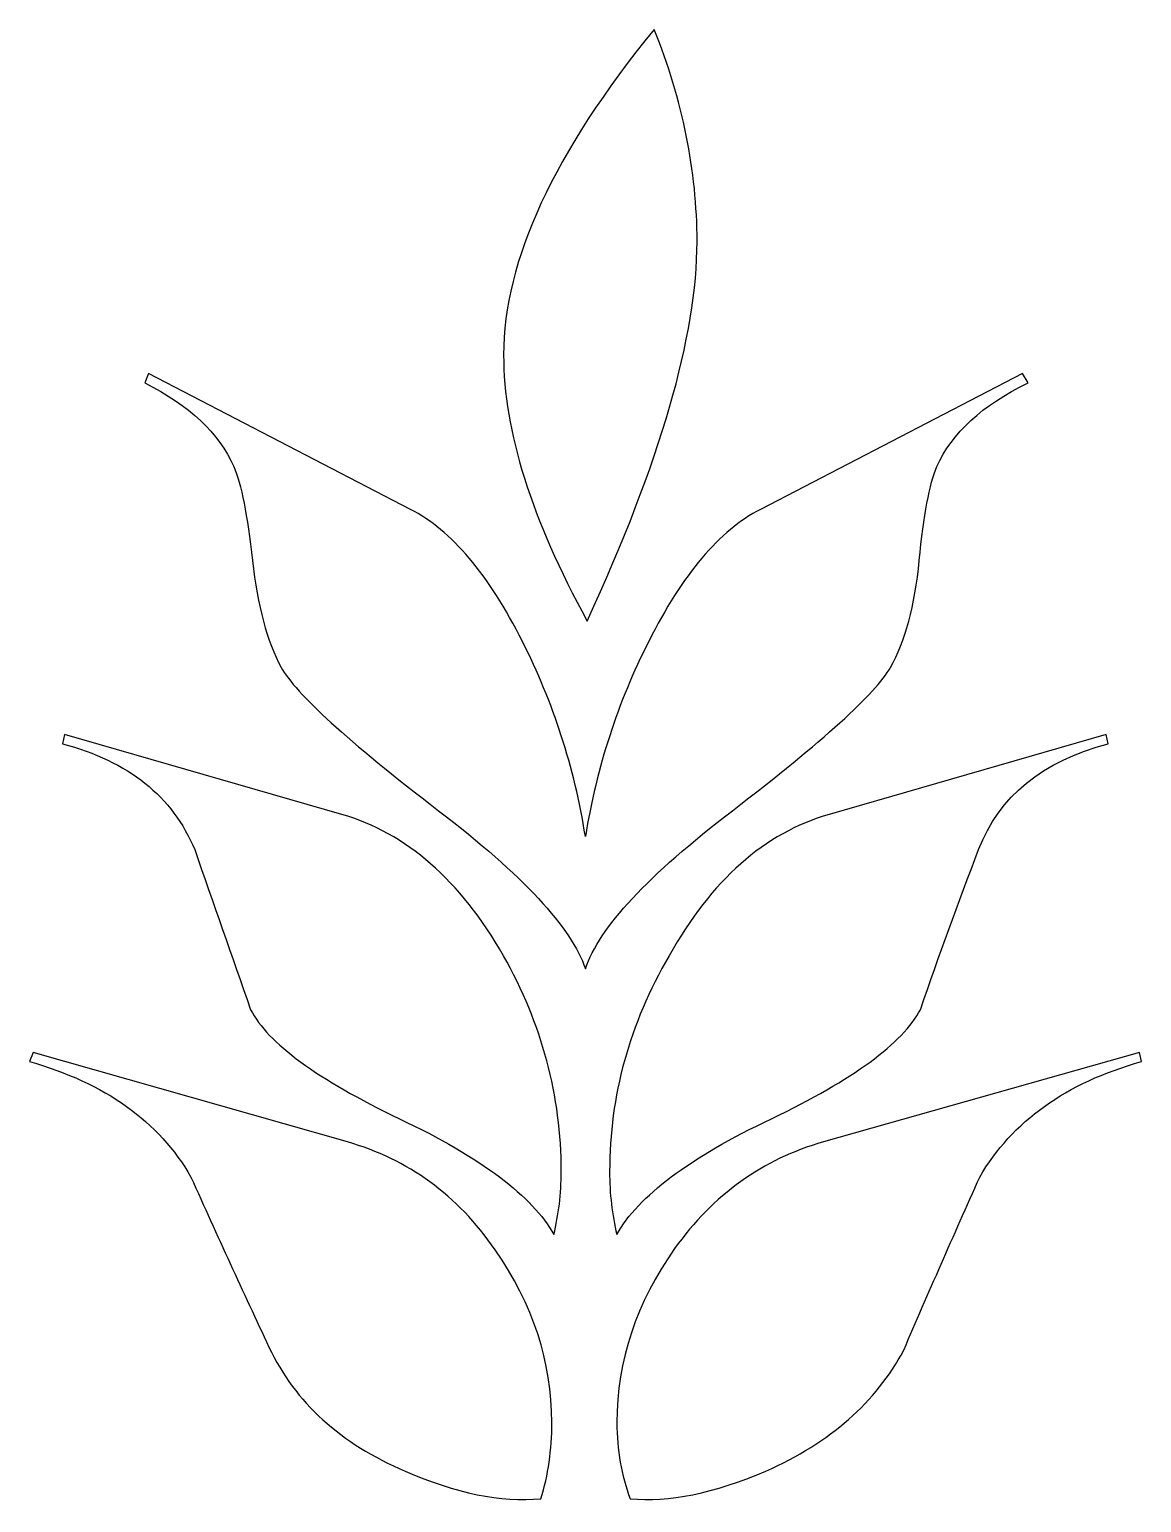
# Model space of a CAD drawing. Header units: centimetres. Extents: x -6 to 6, y -7.9 to 7.9.
import ezdxf

# ---------------------------------------------------------------- set-up
doc = ezdxf.new("R2010")
doc.units = ezdxf.units.CM
doc.header["$MEASUREMENT"] = 0
doc.layers.add('Camada 1', color=7, linetype='Continuous')

msp = doc.modelspace()

# ---------------------------------------------------------------- linework, layer by layer
at = {"layer": 'Camada 1'}
for points, knots in [([(-0.8795, 4.39773), (-0.8795, 5.41045), (-0.34046, 6.57369), (0.73766, 7.89235), (0.73766, 7.89235), (1.04235, 7.13498), (1.19777, 6.37264), (1.19777, 5.61646), (1.19777, 5.61646), (1.19777, 4.60374), (0.80431, 3.24683), (0.01855, 1.54082), (0.01855, 1.54082), (-0.57976, 2.63254), (-0.8795, 3.58237), (-0.8795, 4.39773)], [0, 0, 0, 0, 0.2, 0.2, 0.2, 0.2, 0.4, 0.4, 0.4, 0.4, 0.6, 0.6, 0.6, 0.6, 1, 1, 1, 1]), ([(-4.69241, 4.19789), (-4.69241, 4.19789), (-1.8787, 2.73985), (-1.8787, 2.73985), (-1.8787, 2.73985), (-1.43954, 2.51286), (-1.03865, 2.04042), (-0.67723, 1.32126), (-0.67723, 1.32126), (-0.34785, 0.66996), (-0.11965, -0.02822), (-0.00122, -0.77326), (-0.00122, -0.77326), (0.11962, -0.02822), (0.34663, 0.66996), (0.67844, 1.32126), (0.67844, 1.32126), (1.03986, 2.04045), (1.43832, 2.51289), (1.87745, 2.73985), (1.87745, 2.73985), (1.87745, 2.73985), (4.69243, 4.19789), (4.69243, 4.19789), (4.69243, 4.19789), (4.69243, 4.19789), (4.75162, 4.09674), (4.75162, 4.09674), (4.75162, 4.09674), (4.25822, 3.85867), (3.93377, 3.55892), (3.77338, 3.19872), (3.77338, 3.19872), (3.69445, 3.01124), (3.62908, 2.67694), (3.58346, 2.1897), (3.58346, 2.1897), (3.53655, 1.70369), (3.43296, 1.32126), (3.27506, 1.04252), (3.27506, 1.04252), (3.11716, 0.76373), (2.54849, 0.24935), (1.5777, -0.49574), (1.5777, -0.49574), (0.67103, -1.18773), (0.14554, -1.75394), (-0.00123, -2.19307), (-0.00123, -2.19307), (-0.14926, -1.75391), (-0.67227, -1.18773), (-1.5777, -0.49574), (-1.5777, -0.49574), (-2.55097, 0.24935), (-3.11347, 0.76373), (-3.26767, 1.04252), (-3.26767, 1.04252), (-3.41817, 1.32126), (-3.52178, 1.70371), (-3.57604, 2.1897), (-3.57604, 2.1897), (-3.63031, 2.67696), (-3.69568, 3.01123), (-3.77588, 3.19872), (-3.77588, 3.19872), (-3.93378, 3.55892), (-4.25324, 3.85867), (-4.73312, 4.09674), (-4.73312, 4.09674), (-4.73312, 4.09674), (-4.69241, 4.19789), (-4.69241, 4.19789)], [0, 0, 0, 0, 0.05263158, 0.05263158, 0.05263158, 0.05263158, 0.10526316, 0.10526316, 0.10526316, 0.10526316, 0.15789474, 0.15789474, 0.15789474, 0.15789474, 0.21052632, 0.21052632, 0.21052632, 0.21052632, 0.26315789, 0.26315789, 0.26315789, 0.26315789, 0.31578947, 0.31578947, 0.31578947, 0.31578947, 0.36842105, 0.36842105, 0.36842105, 0.36842105, 0.42105263, 0.42105263, 0.42105263, 0.42105263, 0.47368421, 0.47368421, 0.47368421, 0.47368421, 0.52631579, 0.52631579, 0.52631579, 0.52631579, 0.57894737, 0.57894737, 0.57894737, 0.57894737, 0.63157895, 0.63157895, 0.63157895, 0.63157895, 0.68421053, 0.68421053, 0.68421053, 0.68421053, 0.73684211, 0.73684211, 0.73684211, 0.73684211, 0.78947368, 0.78947368, 0.78947368, 0.78947368, 0.84210526, 0.84210526, 0.84210526, 0.84210526, 0.89473684, 0.89473684, 0.89473684, 0.89473684, 1, 1, 1, 1]), ([(-5.59287, 0.32333), (-5.59287, 0.32333), (-2.61633, -0.53519), (-2.61633, -0.53519), (-2.61633, -0.53519), (-1.92431, -0.73627), (-1.34577, -1.24075), (-0.87947, -2.05371), (-0.87947, -2.05371), (-0.46749, -2.78518), (-0.26024, -3.55861), (-0.26024, -4.3703), (-0.26024, -4.3703), (-0.26024, -4.60837), (-0.2886, -4.8366), (-0.34044, -5.04753), (-0.34044, -5.04753), (-0.56618, -4.63676), (-1.11757, -4.22105), (-1.99832, -3.80288), (-1.99832, -3.80288), (-2.87785, -3.38225), (-3.40948, -2.99243), (-3.59574, -2.63223), (-3.59574, -2.63223), (-3.79558, -2.05864), (-3.99664, -1.48627), (-4.19648, -0.91273), (-4.19648, -0.91273), (-4.43455, -0.34157), (-4.90824, 0.03591), (-5.61507, 0.22215), (-5.61507, 0.22215), (-5.61507, 0.22215), (-5.59287, 0.32333), (-5.59287, 0.32333)], [0, 0, 0, 0, 0.1, 0.1, 0.1, 0.1, 0.2, 0.2, 0.2, 0.2, 0.3, 0.3, 0.3, 0.3, 0.4, 0.4, 0.4, 0.4, 0.5, 0.5, 0.5, 0.5, 0.6, 0.6, 0.6, 0.6, 0.7, 0.7, 0.7, 0.7, 0.8, 0.8, 0.8, 0.8, 1, 1, 1, 1]), ([(0.25905, -4.3703), (0.25905, -3.55861), (0.47, -2.78521), (0.89926, -2.05371), (0.89926, -2.05371), (1.34948, -1.24075), (1.92309, -0.73627), (2.61511, -0.53519), (2.61511, -0.53519), (2.61511, -0.53519), (5.59165, 0.32333), (5.59165, 0.32333), (5.59165, 0.32333), (5.59165, 0.32333), (5.61261, 0.22218), (5.61261, 0.22218), (5.61261, 0.22218), (4.90456, 0.03594), (4.44204, -0.34154), (4.22117, -0.9127), (4.22117, -0.9127), (4.00286, -1.48626), (3.7944, -2.05864), (3.59577, -2.6322), (3.59577, -2.6322), (3.40826, -2.9924), (2.87417, -3.38221), (1.99586, -3.80285), (1.99586, -3.80285), (1.11511, -4.22102), (0.56375, -4.63674), (0.33676, -5.0475), (0.33676, -5.0475), (0.28496, -4.8366), (0.25905, -4.60837), (0.25905, -4.3703)], [0, 0, 0, 0, 0.1, 0.1, 0.1, 0.1, 0.2, 0.2, 0.2, 0.2, 0.3, 0.3, 0.3, 0.3, 0.4, 0.4, 0.4, 0.4, 0.5, 0.5, 0.5, 0.5, 0.6, 0.6, 0.6, 0.6, 0.7, 0.7, 0.7, 0.7, 0.8, 0.8, 0.8, 0.8, 1, 1, 1, 1]), ([(-5.93087, -3.09233), (-5.93087, -3.09233), (-2.55714, -4.05203), (-2.55714, -4.05203), (-2.55714, -4.05203), (-1.90703, -4.2383), (-1.37538, -4.62319), (-0.96956, -5.2103), (-0.96956, -5.2103), (-0.56372, -5.79503), (-0.36144, -6.41426), (-0.36144, -7.06556), (-0.36144, -7.06556), (-0.36144, -7.35792), (-0.39967, -7.63301), (-0.47862, -7.88341), (-0.47862, -7.88341), (-0.90791, -7.9241), (-1.39265, -7.82541), (-1.93542, -7.58615), (-1.93542, -7.58615), (-2.62868, -7.29379), (-3.11594, -6.85214), (-3.39841, -6.25514), (-3.39841, -6.25514), (-3.67596, -5.66673), (-3.95351, -5.05734), (-4.23598, -4.43071), (-4.23598, -4.43071), (-4.58015, -3.83123), (-5.16115, -3.41676), (-5.97035, -3.1898), (-5.97035, -3.1898), (-5.97035, -3.1898), (-5.93087, -3.09233), (-5.93087, -3.09233)], [0, 0, 0, 0, 0.1, 0.1, 0.1, 0.1, 0.2, 0.2, 0.2, 0.2, 0.3, 0.3, 0.3, 0.3, 0.4, 0.4, 0.4, 0.4, 0.5, 0.5, 0.5, 0.5, 0.6, 0.6, 0.6, 0.6, 0.7, 0.7, 0.7, 0.7, 0.8, 0.8, 0.8, 0.8, 1, 1, 1, 1]), ([(0.33676, -7.06558), (0.33676, -6.40198), (0.54644, -5.77777), (0.95721, -5.19802), (0.95721, -5.19802), (1.37168, -4.61951), (1.90087, -4.23832), (2.55466, -4.05203), (2.55466, -4.05203), (2.55466, -4.05203), (5.9494, -3.09233), (5.9494, -3.09233), (5.9494, -3.09233), (5.9494, -3.09233), (5.97036, -3.1898), (5.97036, -3.1898), (5.97036, -3.1898), (5.15743, -3.41676), (4.58019, -3.83123), (4.23231, -4.43072), (4.23231, -4.43072), (3.9523, -5.05739), (3.67967, -5.67662), (3.41694, -6.28844), (3.41694, -6.28844), (3.11968, -6.84602), (2.62869, -7.28023), (1.93792, -7.58617), (1.93792, -7.58617), (1.3779, -7.82543), (0.89065, -7.92412), (0.47988, -7.88343), (0.47988, -7.88343), (0.38613, -7.63303), (0.33676, -7.35794), (0.33676, -7.06558)], [0, 0, 0, 0, 0.1, 0.1, 0.1, 0.1, 0.2, 0.2, 0.2, 0.2, 0.3, 0.3, 0.3, 0.3, 0.4, 0.4, 0.4, 0.4, 0.5, 0.5, 0.5, 0.5, 0.6, 0.6, 0.6, 0.6, 0.7, 0.7, 0.7, 0.7, 0.8, 0.8, 0.8, 0.8, 1, 1, 1, 1])]:
    msp.add_open_spline(points, degree=3, knots=knots, dxfattribs=at)

doc.saveas('drawing.dxf')
